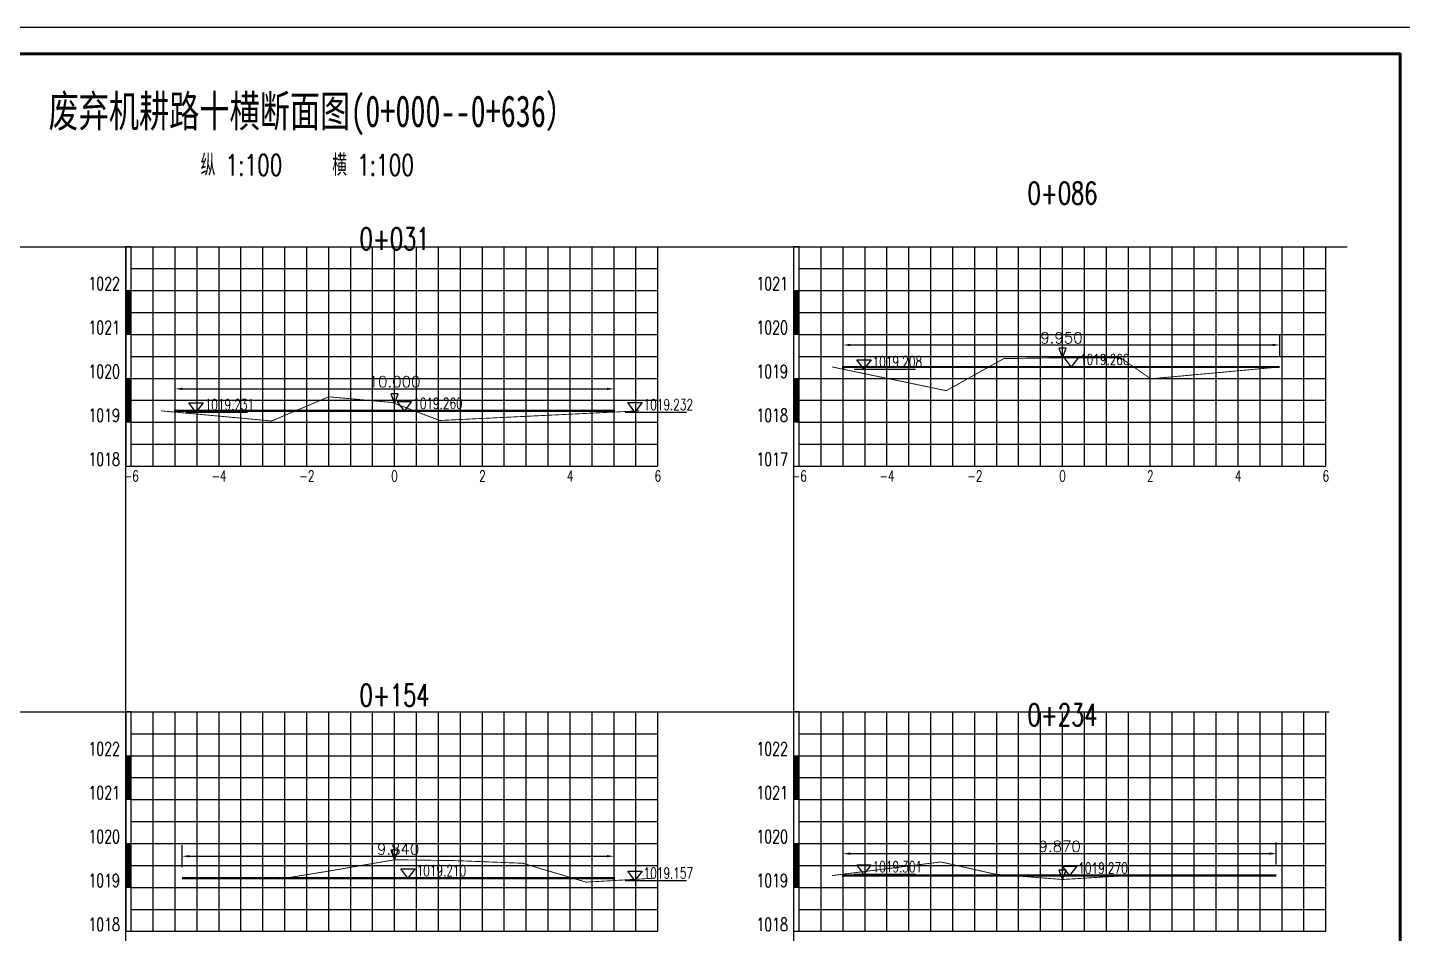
# Model space of a CAD drawing. Extents: x 695776 to 1250176, y 4443437 to 9025597.
# Drawn here: x 1020091 to 1051417, y 4497841 to 4518480 of the extents above; entities that cross this region are included whole.
import ezdxf
from ezdxf.enums import TextEntityAlignment as Align

# ---------------------------------------------------------------- set-up
doc = ezdxf.new("R2010")
doc.units = 0
doc.header["$LTSCALE"] = 0.5
doc.header["$PDSIZE"] = 0.2
doc.linetypes.add('ACAD_ISO07W100', pattern=[3.5, 0.5, -3])
doc.linetypes.add('CENTER2', pattern=[28.575, 19.05, -3.175, 3.175, -3.175])
doc.layers.get('0').update_dxf_attribs({"linetype": 'CONTINUOUS'})
doc.layers.get('Defpoints').update_dxf_attribs({"linetype": 'CONTINUOUS'})
for name, color, linetype in [('KEDU', 7, 'CONTINUOUS'), ('MIGE', 4, 'ACAD_ISO07W100'), ('MIGE1', 11, 'CONTINUOUS'), ('SANJIAO', 212, 'CONTINUOUS'), ('SHEJI', 1, 'CONTINUOUS'), ('YUANSHI', 2, 'CONTINUOUS'), ('YUANSHI1', 73, 'CONTINUOUS'), ('ZHOUXIAN', 20, 'CENTER2'), ('图框', 7, 'CONTINUOUS'), ('辅助线', 3, 'CONTINUOUS')]:
    doc.layers.add(name, color=color, linetype=linetype)
doc.styles.get("Standard").update_dxf_attribs({"font": 'rs.shx', "bigfont": 'hztxt.shx'})
doc.styles.add('仿宋', font='仿宋_GB2312.ttf', dxfattribs={"width": 0.7})
doc.dimstyles.get("Standard").update_dxf_attribs({"dimtxt": 0.18, "dimasz": 0.18, "dimexe": 0.18, "dimexo": 0.0625, "dimgap": 0.09, "dimtad": 0, "dimtih": 1, "dimtoh": 1, "dimdec": 4, "dimzin": 0, "dimdsep": 46, "dimtxsty": 'Standard', "dimcen": 0.09, "dimadec": 0, "dimazin": 0, "dimtfac": 1, "dimtdec": 4, "dimtofl": 0, "dimtmove": 0, "dimatfit": 3, "dimfxl": 0, "dimtolj": 1, "dimtzin": 0, "dimarcsym": 0})

# ---------------------------------------------------------------- blocks, each defined once
blk = doc.blocks.new('zhunghao')
blk.add_lwpolyline([(0, 0), (0.33, 0.86), (-0.33, 0.86), (0, 0)])
blk = doc.blocks.new('ele_sym08')
blk.add_line((0, 0), (5.6, 0))
blk.add_lwpolyline([(0.9, 0), (0.25, 0.86), (1.55, 0.86), (0.9, 0)])
at = {"width": 0.7}
blk.add_attdef('ELEVAT', (1.7, 0.18), '', height=1, dxfattribs=at)
blk = doc.blocks.new('*D833')
at = {"color": 0, "lineweight": -2}
for p, q in [((1023454, 4509998), (1023454, 4510498)), ((1033454, 4509998), (1033454, 4510498)), ((1023617, 4510248), (1033292, 4510248))]:
    blk.add_line(p, q, dxfattribs=at)
at = {"color": 0}
for points in [[(1023617, 4510275), (1023617, 4510221), (1023454, 4510248)], [(1033292, 4510275), (1033292, 4510221), (1033454, 4510248)]]:
    blk.add_solid(points, dxfattribs=at)
at = {"layer": 'Defpoints', "color": 0}
for p in [(1033454, 4510248), (1023454, 4509748), (1033454, 4509748)]:
    blk.add_point(p, dxfattribs=at)
at = {"color": 0, "insert": (1028454, 4510410), "char_height": 250, "attachment_point": 5}
blk.add_mtext('\\A1;10.000', dxfattribs=at)
blk = doc.blocks.new('bc1_100')
blk.add_lwpolyline([(0.064, 1), (-0.063, 1), (-0.063, 0), (0.064, 0)], close=True)
at = {"width": 0.7}
blk.add_attdef('BC', text='', height=0.3, dxfattribs=at).set_placement((-0.193, 0.007), align=Align.RIGHT)
blk = doc.blocks.new('bc0_100')
for p, q in [((-0.063, 1), (-0.063, 0)), ((0.063, 0), (0.063, 1))]:
    blk.add_line(p, q)
at = {"const_width": 0.126}
blk.add_lwpolyline([(0, 1), (0, 0)], dxfattribs=at)
at = {"width": 0.7}
blk.add_attdef('BC', text='', height=0.3, dxfattribs=at).set_placement((-0.193, 0.007), align=Align.RIGHT)
blk = doc.blocks.new('*D834')
at = {"color": 0, "lineweight": -2}
for p, q in [((1038672, 4510998), (1038672, 4511498)), ((1048622, 4510998), (1048622, 4511498)), ((1038835, 4511248), (1048460, 4511248))]:
    blk.add_line(p, q, dxfattribs=at)
at = {"color": 0}
for points in [[(1038835, 4511275), (1038835, 4511221), (1038672, 4511248)], [(1048460, 4511275), (1048460, 4511221), (1048622, 4511248)]]:
    blk.add_solid(points, dxfattribs=at)
at = {"layer": 'Defpoints', "color": 0}
for p in [(1048622, 4511248), (1038672, 4510748), (1048622, 4510748)]:
    blk.add_point(p, dxfattribs=at)
at = {"color": 0, "insert": (1043647, 4511410), "char_height": 250, "attachment_point": 5}
blk.add_mtext('\\A1;9.950', dxfattribs=at)
blk = doc.blocks.new('*D836')
at = {"color": 0, "lineweight": -2}
for p, q in [((1023614, 4499351), (1023614, 4499851)), ((1033454, 4499351), (1033454, 4499851)), ((1023777, 4499601), (1033292, 4499601))]:
    blk.add_line(p, q, dxfattribs=at)
at = {"color": 0}
for points in [[(1023777, 4499628), (1023777, 4499574), (1023614, 4499601)], [(1033292, 4499628), (1033292, 4499574), (1033454, 4499601)]]:
    blk.add_solid(points, dxfattribs=at)
at = {"layer": 'Defpoints', "color": 0}
for p in [(1033454, 4499601), (1023614, 4499101), (1033454, 4499101)]:
    blk.add_point(p, dxfattribs=at)
at = {"color": 0, "insert": (1028534, 4499764), "char_height": 250, "attachment_point": 5}
blk.add_mtext('\\A1;9.840', dxfattribs=at)
blk = doc.blocks.new('*D837')
at = {"color": 0, "lineweight": -2}
for p, q in [((1038672, 4499411), (1038672, 4499911)), ((1048542, 4499411), (1048542, 4499911)), ((1038835, 4499661), (1048380, 4499661))]:
    blk.add_line(p, q, dxfattribs=at)
at = {"color": 0}
for points in [[(1038835, 4499688), (1038835, 4499634), (1038672, 4499661)], [(1048380, 4499688), (1048380, 4499634), (1048542, 4499661)]]:
    blk.add_solid(points, dxfattribs=at)
at = {"layer": 'Defpoints', "color": 0}
for p in [(1048542, 4499661), (1038672, 4499161), (1048542, 4499161)]:
    blk.add_point(p, dxfattribs=at)
at = {"color": 0, "insert": (1043607, 4499824), "char_height": 250, "attachment_point": 5}
blk.add_mtext('\\A1;9.870', dxfattribs=at)

msp = doc.modelspace()

# ---------------------------------------------------------------- linework, layer by layer
at = {"layer": 'MIGE', "linetype": 'Continuous'}
for p, q in [((1022954.0409, 4508487.6428), (1022954.0409, 4513487.6428)), ((1023954.0409, 4508487.6428), (1023954.0409, 4513487.6428)), ((1024954.0409, 4508487.6428), (1024954.0409, 4513487.6428)), ((1025954.0409, 4508487.6428), (1025954.0409, 4513487.6428)), ((1026954.0409, 4508487.6428), (1026954.0409, 4513487.6428)), ((1027954.0409, 4508487.6428), (1027954.0409, 4513487.6428)), ((1028954.0409, 4508487.6428), (1028954.0409, 4513487.6428)), ((1029954.0409, 4508487.6428), (1029954.0409, 4513487.6428)), ((1030954.0409, 4508487.6428), (1030954.0409, 4513487.6428)), ((1031954.0409, 4508487.6428), (1031954.0409, 4513487.6428)), ((1032954.0409, 4508487.6428), (1032954.0409, 4513487.6428)), ((1033954.0409, 4508487.6428), (1033954.0409, 4513487.6428)), ((1038172.0912, 4508487.6428), (1038172.0912, 4513487.6428)), ((1039172.0912, 4508487.6428), (1039172.0912, 4513487.6428)), ((1040172.0912, 4508487.6428), (1040172.0912, 4513487.6428)), ((1041172.0912, 4508487.6428), (1041172.0912, 4513487.6428)), ((1042172.0912, 4508487.6428), (1042172.0912, 4513487.6428)), ((1043172.0912, 4508487.6428), (1043172.0912, 4513487.6428)), ((1044172.0912, 4508487.6428), (1044172.0912, 4513487.6428)), ((1045172.0912, 4508487.6428), (1045172.0912, 4513487.6428)), ((1046172.0912, 4508487.6428), (1046172.0912, 4513487.6428)), ((1047172.0912, 4508487.6428), (1047172.0912, 4513487.6428)), ((1048172.0912, 4508487.6428), (1048172.0912, 4513487.6428)), ((1049172.0912, 4508487.6428), (1049172.0912, 4513487.6428)), ((1022454.0409, 4512987.6428), (1034454.0409, 4512987.6428)), ((1037672.0912, 4512987.6428), (1049672.0912, 4512987.6428)), ((1022454.0409, 4511987.6428), (1034454.0409, 4511987.6428)), ((1037672.0912, 4511987.6428), (1049672.0912, 4511987.6428)), ((1022454.0409, 4510987.6428), (1034454.0409, 4510987.6428)), ((1037672.0912, 4510987.6428), (1049672.0912, 4510987.6428)), ((1022454.0409, 4509987.6428), (1034454.0409, 4509987.6428)), ((1037672.0912, 4509987.6428), (1049672.0912, 4509987.6428)), ((1022454.0409, 4508987.6428), (1034454.0409, 4508987.6428)), ((1037672.0912, 4508987.6428), (1049672.0912, 4508987.6428)), ((1022954.0409, 4497891.3781), (1022954.0409, 4502891.3781)), ((1023954.0409, 4497891.3781), (1023954.0409, 4502891.3781)), ((1024954.0409, 4497891.3781), (1024954.0409, 4502891.3781)), ((1025954.0409, 4497891.3781), (1025954.0409, 4502891.3781)), ((1026954.0409, 4497891.3781), (1026954.0409, 4502891.3781)), ((1027954.0409, 4497891.3781), (1027954.0409, 4502891.3781)), ((1028954.0409, 4497891.3781), (1028954.0409, 4502891.3781)), ((1029954.0409, 4497891.3781), (1029954.0409, 4502891.3781)), ((1030954.0409, 4497891.3781), (1030954.0409, 4502891.3781)), ((1031954.0409, 4497891.3781), (1031954.0409, 4502891.3781)), ((1032954.0409, 4497891.3781), (1032954.0409, 4502891.3781)), ((1033954.0409, 4497891.3781), (1033954.0409, 4502891.3781)), ((1038172.0912, 4497891.3781), (1038172.0912, 4502891.3781)), ((1039172.0912, 4497891.3781), (1039172.0912, 4502891.3781)), ((1040172.0912, 4497891.3781), (1040172.0912, 4502891.3781)), ((1041172.0912, 4497891.3781), (1041172.0912, 4502891.3781)), ((1042172.0912, 4497891.3781), (1042172.0912, 4502891.3781)), ((1043172.0912, 4497891.3781), (1043172.0912, 4502891.3781)), ((1044172.0912, 4497891.3781), (1044172.0912, 4502891.3781)), ((1045172.0912, 4497891.3781), (1045172.0912, 4502891.3781)), ((1046172.0912, 4497891.3781), (1046172.0912, 4502891.3781)), ((1047172.0912, 4497891.3781), (1047172.0912, 4502891.3781)), ((1048172.0912, 4497891.3781), (1048172.0912, 4502891.3781)), ((1049172.0912, 4497891.3781), (1049172.0912, 4502891.3781)), ((1022454.0409, 4502391.3781), (1034454.0409, 4502391.3781)), ((1037672.0912, 4502391.3781), (1049672.0912, 4502391.3781)), ((1022454.0409, 4501391.3781), (1034454.0409, 4501391.3781)), ((1037672.0912, 4501391.3781), (1049672.0912, 4501391.3781)), ((1022454.0409, 4500391.3781), (1034454.0409, 4500391.3781)), ((1037672.0912, 4500391.3781), (1049672.0912, 4500391.3781)), ((1022454.0409, 4499391.3781), (1034454.0409, 4499391.3781)), ((1037672.0912, 4499391.3781), (1049672.0912, 4499391.3781)), ((1022454.0409, 4498391.3781), (1034454.0409, 4498391.3781)), ((1037672.0912, 4498391.3781), (1049672.0912, 4498391.3781))]:
    msp.add_line(p, q, dxfattribs=at)
at = {"layer": 'MIGE1'}
for p, q in [((1022454.0409, 4513487.6428), (1034454.0409, 4513487.6428)), ((1022454.0409, 4508487.6428), (1022454.0409, 4513487.6428)), ((1023454.0409, 4508487.6428), (1023454.0409, 4513487.6428)), ((1024454.0409, 4508487.6428), (1024454.0409, 4513487.6428)), ((1025454.0409, 4508487.6428), (1025454.0409, 4513487.6428)), ((1026454.0409, 4508487.6428), (1026454.0409, 4513487.6428)), ((1027454.0409, 4508487.6428), (1027454.0409, 4513487.6428)), ((1028454.0409, 4508487.6428), (1028454.0409, 4513487.6428)), ((1029454.0409, 4508487.6428), (1029454.0409, 4513487.6428)), ((1030454.0409, 4508487.6428), (1030454.0409, 4513487.6428)), ((1031454.0409, 4508487.6428), (1031454.0409, 4513487.6428)), ((1032454.0409, 4508487.6428), (1032454.0409, 4513487.6428)), ((1033454.0409, 4508487.6428), (1033454.0409, 4513487.6428)), ((1034454.0409, 4508487.6428), (1034454.0409, 4513487.6428)), ((1037672.0912, 4513487.6428), (1049672.0912, 4513487.6428)), ((1037672.0912, 4508487.6428), (1037672.0912, 4513487.6428)), ((1038672.0912, 4508487.6428), (1038672.0912, 4513487.6428)), ((1039672.0912, 4508487.6428), (1039672.0912, 4513487.6428)), ((1040672.0912, 4508487.6428), (1040672.0912, 4513487.6428)), ((1041672.0912, 4508487.6428), (1041672.0912, 4513487.6428)), ((1042672.0912, 4508487.6428), (1042672.0912, 4513487.6428)), ((1043672.0912, 4508487.6428), (1043672.0912, 4513487.6428)), ((1044672.0912, 4508487.6428), (1044672.0912, 4513487.6428)), ((1045672.0912, 4508487.6428), (1045672.0912, 4513487.6428)), ((1046672.0912, 4508487.6428), (1046672.0912, 4513487.6428)), ((1047672.0912, 4508487.6428), (1047672.0912, 4513487.6428)), ((1048672.0912, 4508487.6428), (1048672.0912, 4513487.6428)), ((1049672.0912, 4508487.6428), (1049672.0912, 4513487.6428)), ((1022454.0409, 4512487.6428), (1034454.0409, 4512487.6428)), ((1037672.0912, 4512487.6428), (1049672.0912, 4512487.6428)), ((1022454.0409, 4511487.6428), (1034454.0409, 4511487.6428)), ((1037672.0912, 4511487.6428), (1049672.0912, 4511487.6428)), ((1022454.0409, 4510487.6428), (1034454.0409, 4510487.6428)), ((1037672.0912, 4510487.6428), (1049672.0912, 4510487.6428)), ((1022454.0409, 4509487.6428), (1034454.0409, 4509487.6428)), ((1037672.0912, 4509487.6428), (1049672.0912, 4509487.6428)), ((1022454.0409, 4508487.6428), (1034454.0409, 4508487.6428)), ((1037672.0912, 4508487.6428), (1049672.0912, 4508487.6428)), ((1022454.0409, 4502891.3781), (1034454.0409, 4502891.3781)), ((1022454.0409, 4497891.3781), (1022454.0409, 4502891.3781)), ((1023454.0409, 4497891.3781), (1023454.0409, 4502891.3781)), ((1024454.0409, 4497891.3781), (1024454.0409, 4502891.3781)), ((1025454.0409, 4497891.3781), (1025454.0409, 4502891.3781)), ((1026454.0409, 4497891.3781), (1026454.0409, 4502891.3781)), ((1027454.0409, 4497891.3781), (1027454.0409, 4502891.3781)), ((1028454.0409, 4497891.3781), (1028454.0409, 4502891.3781)), ((1029454.0409, 4497891.3781), (1029454.0409, 4502891.3781)), ((1030454.0409, 4497891.3781), (1030454.0409, 4502891.3781)), ((1031454.0409, 4497891.3781), (1031454.0409, 4502891.3781)), ((1032454.0409, 4497891.3781), (1032454.0409, 4502891.3781)), ((1033454.0409, 4497891.3781), (1033454.0409, 4502891.3781)), ((1034454.0409, 4497891.3781), (1034454.0409, 4502891.3781)), ((1037672.0912, 4502891.3781), (1049672.0912, 4502891.3781)), ((1037672.0912, 4497891.3781), (1037672.0912, 4502891.3781)), ((1038672.0912, 4497891.3781), (1038672.0912, 4502891.3781)), ((1039672.0912, 4497891.3781), (1039672.0912, 4502891.3781)), ((1040672.0912, 4497891.3781), (1040672.0912, 4502891.3781)), ((1041672.0912, 4497891.3781), (1041672.0912, 4502891.3781)), ((1042672.0912, 4497891.3781), (1042672.0912, 4502891.3781)), ((1043672.0912, 4497891.3781), (1043672.0912, 4502891.3781)), ((1044672.0912, 4497891.3781), (1044672.0912, 4502891.3781)), ((1045672.0912, 4497891.3781), (1045672.0912, 4502891.3781)), ((1046672.0912, 4497891.3781), (1046672.0912, 4502891.3781)), ((1047672.0912, 4497891.3781), (1047672.0912, 4502891.3781)), ((1048672.0912, 4497891.3781), (1048672.0912, 4502891.3781)), ((1049672.0912, 4497891.3781), (1049672.0912, 4502891.3781)), ((1022454.0409, 4501891.3781), (1034454.0409, 4501891.3781)), ((1037672.0912, 4501891.3781), (1049672.0912, 4501891.3781)), ((1022454.0409, 4500891.3781), (1034454.0409, 4500891.3781)), ((1037672.0912, 4500891.3781), (1049672.0912, 4500891.3781)), ((1022454.0409, 4499891.3781), (1034454.0409, 4499891.3781)), ((1037672.0912, 4499891.3781), (1049672.0912, 4499891.3781)), ((1022454.0409, 4498891.3781), (1034454.0409, 4498891.3781)), ((1037672.0912, 4498891.3781), (1049672.0912, 4498891.3781)), ((1022454.0409, 4497891.3781), (1034454.0409, 4497891.3781)), ((1037672.0912, 4497891.3781), (1049672.0912, 4497891.3781))]:
    msp.add_line(p, q, dxfattribs=at)
at = {"layer": 'SHEJI', "const_width": 50}
for points in [[(1038672.0912, 4510695.7197), (1038672.0912, 4510747.6428), (1041991.1323, 4510747.6428), (1043672.0912, 4510747.6428), (1045293.9662, 4510747.6428), (1048622.0912, 4510747.6428)], [(1023454.0409, 4509718.4365), (1023454.0409, 4509747.6428), (1026197.6773, 4509747.6428), (1028454.0409, 4509747.6428), (1028903.0153, 4509747.6428), (1033454.0409, 4509747.6428), (1033454.0409, 4509720.0217)], [(1023614.0409, 4499101.3781), (1025966.2631, 4499101.3781), (1028454.0409, 4499101.3781), (1032512.6455, 4499101.3781), (1033454.0409, 4499101.3781), (1033454.0409, 4499048.066)], [(1038672.0912, 4499192.6281), (1038672.0912, 4499161.3781), (1042524.5912, 4499161.3781), (1043672.0912, 4499161.3781), (1045157.0912, 4499161.3781), (1048542.0912, 4499161.3781)]]:
    msp.add_lwpolyline(points, dxfattribs=at)
at = {"layer": 'YUANSHI', "const_width": 20}
for points in [[(1038422.0912, 4510747.6428), (1038672.0912, 4510695.7197)], [(1041991.1323, 4510747.6428), (1042332.0912, 4510937.6428), (1043672.0912, 4510957.6428), (1044992.0912, 4510957.6428), (1045293.9662, 4510747.6428)], [(1026197.6773, 4509747.6428), (1026954.0409, 4510067.6428), (1028404.0409, 4509937.6428), (1028454.0409, 4509917.6428), (1028903.0153, 4509747.6428)], [(1023134.0409, 4509747.6428), (1023454.0409, 4509718.4365)], [(1033454.0409, 4509720.0217), (1034024.0409, 4509747.6428)], [(1025966.2631, 4499101.3781), (1026944.0409, 4499261.3781), (1028454.0409, 4499521.3781), (1029844.0409, 4499501.3781), (1031374.0409, 4499441.3781), (1032512.6455, 4499101.3781)], [(1038672.0912, 4499192.6281), (1040902.0912, 4499471.3781), (1042142.0912, 4499191.3781), (1042524.5912, 4499161.3781)], [(1033454.0409, 4499048.066), (1034384.0409, 4499101.3781)], [(1038422.0912, 4499161.3781), (1038672.0912, 4499192.6281)], [(1045157.0912, 4499161.3781), (1045322.0912, 4499171.3781), (1046412.0912, 4499171.3781), (1048542.0912, 4499161.3781)]]:
    msp.add_lwpolyline(points, dxfattribs=at)
at = {"layer": 'YUANSHI1', "const_width": 20}
for points in [[(1038672.0912, 4510695.7197), (1041022.0912, 4510207.6428), (1041991.1323, 4510747.6428)], [(1045293.9662, 4510747.6428), (1045682.0912, 4510477.6428), (1048622.0912, 4510747.6428)], [(1023454.0409, 4509718.4365), (1025654.0409, 4509517.6428), (1026197.6773, 4509747.6428)], [(1028903.0153, 4509747.6428), (1029484.0409, 4509527.6428), (1033454.0409, 4509720.0217)], [(1023614.0409, 4499101.3781), (1025844.0409, 4499081.3781), (1025966.2631, 4499101.3781)], [(1032512.6455, 4499101.3781), (1032814.0409, 4499011.3781), (1033454.0409, 4499048.066)], [(1042524.5912, 4499161.3781), (1043672.0912, 4499071.3781), (1045157.0912, 4499161.3781)]]:
    msp.add_lwpolyline(points, dxfattribs=at)
at = {"layer": 'ZHOUXIAN'}
for p, q in [((1043672.0912, 4509707.6428), (1043672.0912, 4511457.6428)), ((1028454.0409, 4509017.6428), (1028454.0409, 4510567.6428)), ((1028454.0409, 4498511.3781), (1028454.0409, 4500021.3781)), ((1043672.0912, 4498571.3781), (1043672.0912, 4499971.3781))]:
    msp.add_line(p, q, dxfattribs=at)
at = {"layer": '图框', "linetype": 'Continuous', "lineweight": -2, "flags": 128}
msp.add_lwpolyline([(1001564.2899, 4518480.4611), (1001564.2899, 4482840.4611), (1051964.2899, 4482840.4611), (1051964.2899, 4518480.4611), (1001564.2899, 4518480.4611)], dxfattribs=at)
at = {"layer": '图框', "linetype": 'Continuous', "lineweight": 60, "flags": 128}
msp.add_lwpolyline([(1004564.2899, 4517880.4611), (1051364.2899, 4517880.4611), (1051364.2899, 4483440.4611), (1004564.2899, 4483440.4611), (1004564.2899, 4517880.4611)], dxfattribs=at)
at = {"layer": '辅助线'}
for points in [[(1007287.3749, 4513487.6428), (1050152.888, 4513487.6428)], [(1022327.8454, 4493105.0944), (1022327.8454, 4513487.6428)], [(1037545.8957, 4513487.6428), (1037545.8957, 4492810.2443)], [(1007287.3749, 4502891.3781), (1049742.7165, 4502891.3781)]]:
    msp.add_lwpolyline(points, dxfattribs=at)

# ---------------------------------------------------------------- block references
at = {"xscale": 250, "yscale": 250, "zscale": 250}
for p, values in [((1038922.0912, 4510695.7197), {'ELEVAT': '1019.208'}), ((1043647.0912, 4510747.6428), {'ELEVAT': '1019.260'}), ((1028454.0409, 4509747.6428), {'ELEVAT': '1019.260'}), ((1023704.0409, 4509718.4365), {'ELEVAT': '1019.231'}), ((1033704.0409, 4509720.0217), {'ELEVAT': '1019.232'}), ((1028534.0409, 4499101.3781), {'ELEVAT': '1019.210'}), ((1038922.0912, 4499192.6281), {'ELEVAT': '1019.301'}), ((1043607.0912, 4499161.3781), {'ELEVAT': '1019.270'}), ((1033704.0409, 4499048.066), {'ELEVAT': '1019.157'})]:
    msp.add_blockref('ele_sym08', p, dxfattribs=at).add_auto_attribs(values)
at = {"layer": 'KEDU', "xscale": 1000, "yscale": 1000, "zscale": 1000}
for name, p, values in [('bc1_100', (1022390.7929, 4512487.6428), {'BC': '1022'}), ('bc1_100', (1037608.8432, 4512487.6428), {'BC': '1021'}), ('bc0_100', (1022390.7929, 4511487.6428), {'BC': '1021'}), ('bc0_100', (1037608.8432, 4511487.6428), {'BC': '1020'}), ('bc1_100', (1022390.7929, 4510487.6428), {'BC': '1020'}), ('bc1_100', (1037608.8432, 4510487.6428), {'BC': '1019'}), ('bc0_100', (1022390.7929, 4509487.6428), {'BC': '1019'}), ('bc0_100', (1037608.8432, 4509487.6428), {'BC': '1018'}), ('bc1_100', (1022390.7929, 4508487.6428), {'BC': '1018'}), ('bc1_100', (1037608.8432, 4508487.6428), {'BC': '1017'}), ('bc1_100', (1022390.7929, 4501891.3781), {'BC': '1022'}), ('bc1_100', (1037608.8432, 4501891.3781), {'BC': '1022'}), ('bc0_100', (1022390.7929, 4500891.3781), {'BC': '1021'}), ('bc0_100', (1037608.8432, 4500891.3781), {'BC': '1021'}), ('bc1_100', (1022390.7929, 4499891.3781), {'BC': '1020'}), ('bc1_100', (1037608.8432, 4499891.3781), {'BC': '1020'}), ('bc0_100', (1022390.7929, 4498891.3781), {'BC': '1019'}), ('bc0_100', (1037608.8432, 4498891.3781), {'BC': '1019'}), ('bc1_100', (1022390.7929, 4497891.3781), {'BC': '1018'}), ('bc1_100', (1037608.8432, 4497891.3781), {'BC': '1018'})]:
    msp.add_blockref(name, p, dxfattribs=at).add_auto_attribs(values)
at = {"layer": 'SANJIAO', "xscale": 250, "yscale": 250, "zscale": 250}
for p in [(1043672.0912, 4510957.6428), (1028454.0409, 4509917.6428), (1028454.0409, 4499521.3781), (1043672.0912, 4499071.3781)]:
    msp.add_blockref('zhunghao', p, dxfattribs=at)

# ---------------------------------------------------------------- texts
at = {"width": 0.7}
for s, p in [('0+086', (1043672.0912, 4514457.6428)), ('0+031', (1028454.0409, 4513417.6428)), ('0+154', (1028454.0409, 4503021.3781)), ('0+234', (1043672.0912, 4502571.3781))]:
    msp.add_text(s, height=500, dxfattribs=at).set_placement(p, align=Align.CENTER)
at = {"layer": 'KEDU', "width": 0.7}
for s, p in [('-6', (1022454.0409, 4508137.6428)), ('-4', (1024454.0409, 4508137.6428)), ('-2', (1026454.0409, 4508137.6428)), ('0', (1028454.0409, 4508137.6428)), ('0', (1028454.0409, 4508137.6428)), ('2', (1030454.0409, 4508137.6428)), ('4', (1032454.0409, 4508137.6428)), ('6', (1034454.0409, 4508137.6428)), ('-6', (1037672.0912, 4508137.6428)), ('-4', (1039672.0912, 4508137.6428)), ('-2', (1041672.0912, 4508137.6428)), ('0', (1043672.0912, 4508137.6428)), ('0', (1043672.0912, 4508137.6428)), ('2', (1045672.0912, 4508137.6428)), ('4', (1047672.0912, 4508137.6428)), ('6', (1049672.0912, 4508137.6428))]:
    msp.add_text(s, height=250, dxfattribs=at).set_placement(p, align=Align.CENTER)
at = {"layer": '图框', "style": '仿宋', "width": 0.7}
msp.add_text('废弃机耕路十横断面图(0+000--0+636）', height=720, dxfattribs=at).set_placement((1026579.2625, 4516214.6869), align=Align.CENTER)
at = {"layer": '图框', "width": 0.7}
for p in [(1026465.954, 4515105.5209), (1026465.9566, 4515105.5214)]:
    msp.add_text('纵 1:100    横 1:100', height=480, dxfattribs=at).set_placement(p, align=Align.CENTER)

# ---------------------------------------------------------------- dimensions: what is measured, and where the dimension line sits
for base, p1, p2, picture, middle in [((1048622.0912, 4511247.6428), (1038672.0912, 4510747.6428), (1048622.0912, 4510747.6428), '*D834', (1043647.0912, 4511410.1428)), ((1033454.0409, 4510247.6428), (1023454.0409, 4509747.6428), (1033454.0409, 4509747.6428), '*D833', (1028454.0409, 4510410.1428)), ((1033454.0409, 4499601.3781), (1023614.0409, 4499101.3781), (1033454.0409, 4499101.3781), '*D836', (1028534.0409, 4499763.8781)), ((1048542.0912, 4499661.3781), (1038672.0912, 4499161.3781), (1048542.0912, 4499161.3781), '*D837', (1043607.0912, 4499823.8781))]:
    dim = msp.add_linear_dim(base=base, p1=p1, p2=p2, dimstyle='Standard', override={"dimtxt": 250, "dimasz": 162.5, "dimexe": 250, "dimexo": 250, "dimgap": 37.5, "dimtad": 1, "dimtih": 0, "dimtoh": 0, "dimdec": 3, "dimlfac": 0.001})
    dim.commit()
    dim.dimension.update_dxf_attribs({"geometry": picture, "text_midpoint": middle})

doc.saveas('drawing.dxf')
